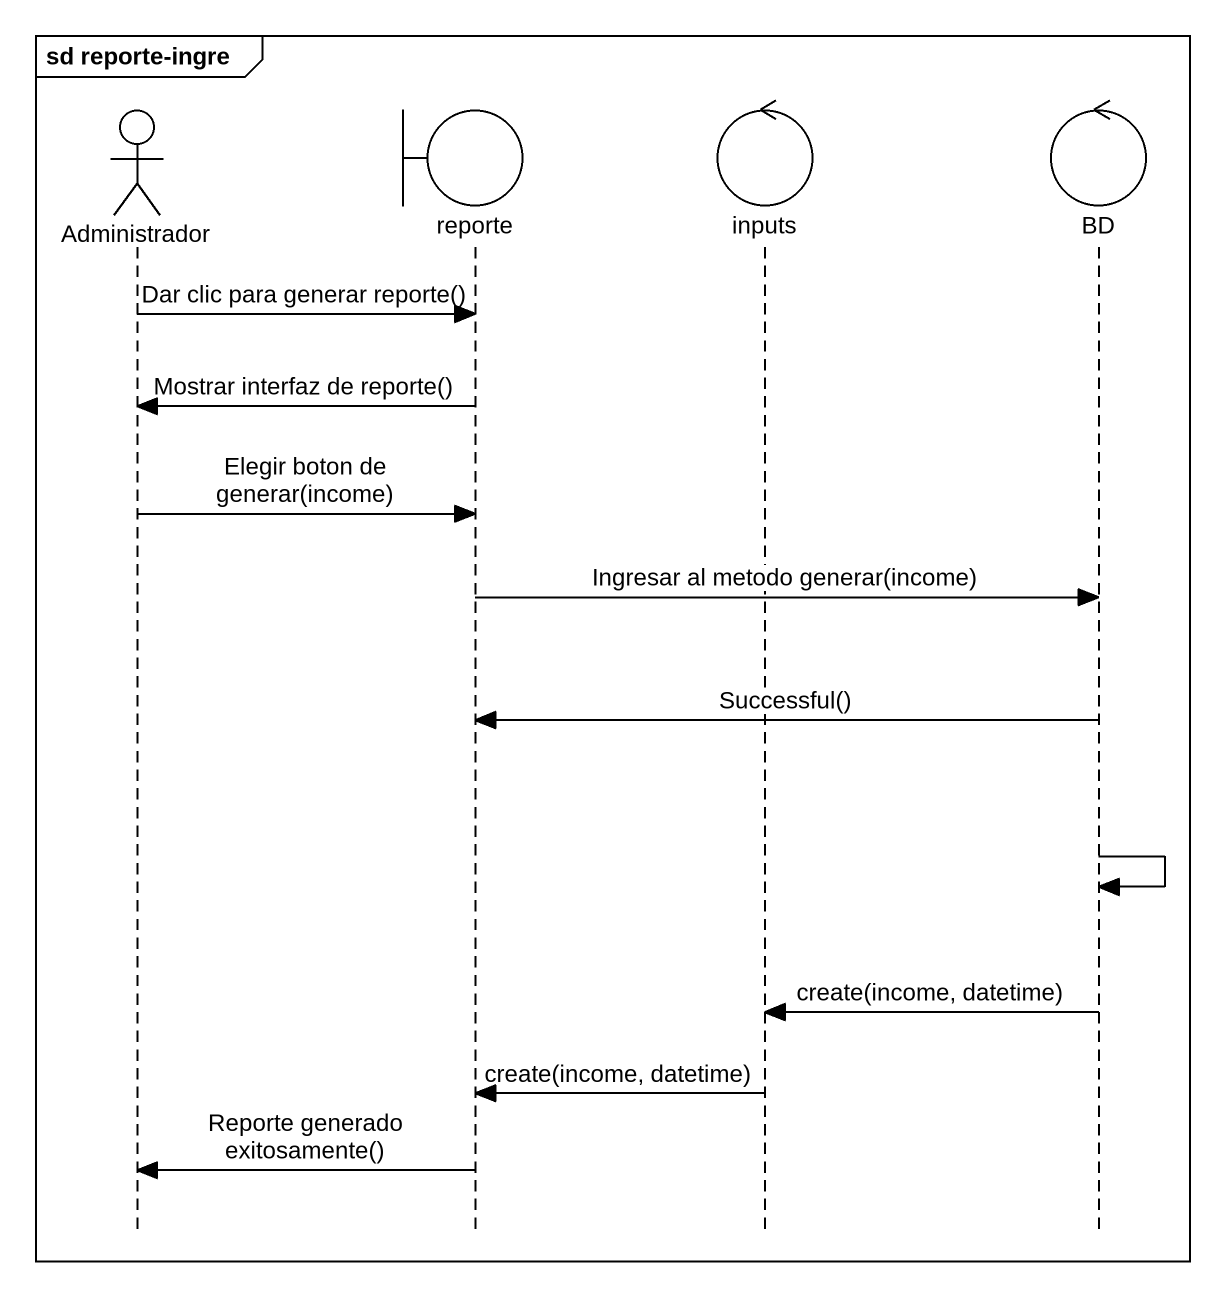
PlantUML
@startuml
mainframe sd reporte-ingre
hide footbox
actor Administrador
boundary reporte
control inputs
control BD

Administrador -> reporte : Dar clic para generar reporte()
reporte -> Administrador : Mostrar interfaz de reporte()
Administrador -> reporte : Elegir boton de generar(income)
reporte -> BD : Ingresar al metodo generar(income)
BD -> reporte : Successful()
BD -> BD
BD -> inputs : create(income, datetime)
inputs -> reporte : create(income, datetime)
reporte -> Administrador : Reporte generado exitosamente()
@enduml
